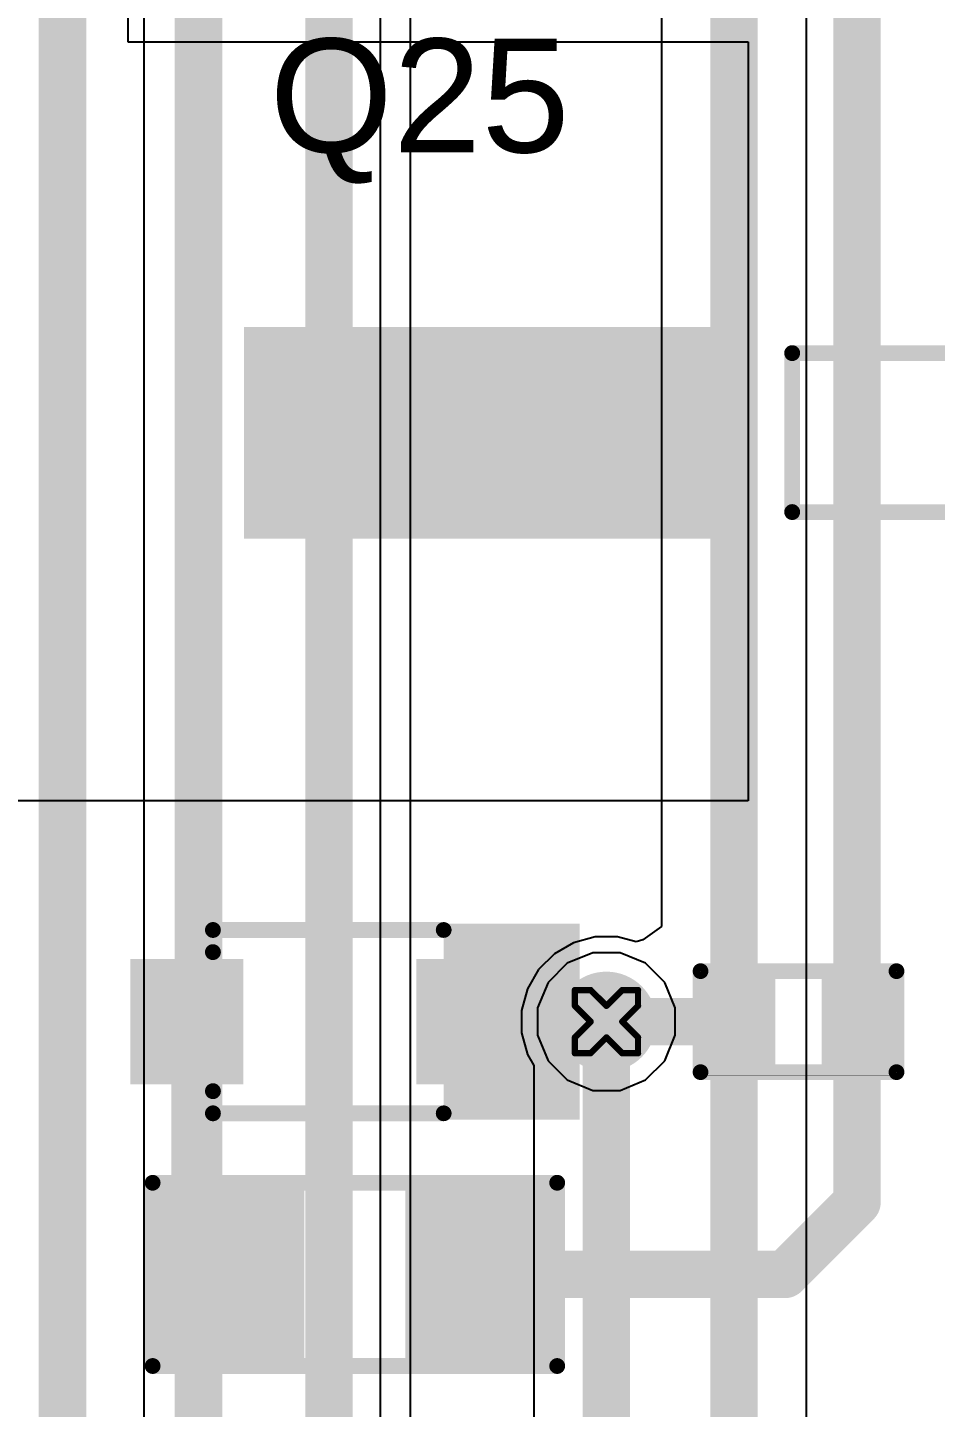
# Model space of a CAD drawing. Header units: inches. Extents: x 0 to 5379, y 0 to 5429.
# Drawn here: x 175.2 to 182.49, y 169.67 to 180.76 of the extents above; entities that cross this region are included whole.
import ezdxf

# ---------------------------------------------------------------- set-up
doc = ezdxf.new("R2010")
doc.units = ezdxf.units.IN
for name, color, linetype in [('Bottom Layer', 5, 'Continuous'), ('Bottom Solder', 6, 'Continuous'), ('Drill Drawing', 1, 'Continuous'), ('GND01', 16, 'Continuous'), ('GND02', 76, 'Continuous'), ('PWR', 156, 'Continuous'), ('SIG 01', 90, 'Continuous'), ('Top Layer', 1, 'Continuous'), ('Top Overlay', 2, 'Continuous'), ('Top Paste', 8, 'Continuous'), ('Top Solder', 216, 'Continuous'), ('Via Holes', 16, 'Continuous')]:
    doc.layers.add(name, color=color, linetype=linetype)
doc.styles.add('Arial', font='', dxfattribs={"height": 0.2})
doc.styles.get('Arial').set_extended_font_data('Arial')

# ---------------------------------------------------------------- blocks, each defined once
blk = doc.blocks.new('R___0402_380')
at = {"layer": 'Top Layer'}
for points in [[(-0.699, -0.318), (-0.699, 0.318), (-0.241, 0.318), (-0.241, -0.318)], [(0.241, -0.318), (0.241, 0.318), (0.699, 0.318), (0.699, -0.318)]]:
    blk.add_hatch(color=1, dxfattribs=at).paths.add_polyline_path(points)
at = {"layer": 'Top Paste'}
for points in [[(-0.699, -0.318), (-0.699, 0.318), (-0.241, 0.318), (-0.241, -0.318)], [(0.241, -0.318), (0.241, 0.318), (0.699, 0.318), (0.699, -0.318)]]:
    blk.add_hatch(color=8, dxfattribs=at).paths.add_polyline_path(points)
at = {"layer": 'Top Solder'}
for points in [[(-0.754, -0.373), (-0.754, 0.373), (-0.186, 0.373), (-0.186, -0.373)], [(0.186, -0.373), (0.186, 0.373), (0.754, 0.373), (0.754, -0.373)]]:
    blk.add_hatch(color=216, dxfattribs=at).paths.add_polyline_path(points)
at = {"layer": 'Top Overlay'}
for points in [[(-0.787, -0.406, 0.127, 0.127, 0), (-0.787, 0.406, 0.127, 0.127, 0)], [(-0.787, 0.406, 0.127, 0.127, 0), (0.787, 0.406, 0.127, 0.127, 0)], [(0.787, -0.406, 0.127, 0.127, 0), (0.787, 0.406, 0.127, 0.127, 0)], [(-0.787, -0.406, 0.127, 0.127, 0), (0.787, -0.406, 0.127, 0.127, 0)], [(-0.813, -0.432, 0.00323, 0.00323, 0), (0.813, -0.432, 0.00323, 0.00323, 0)]]:
    blk.add_lwpolyline(points, format="xyseb", dxfattribs=at)
for points in [[(-0.819, 0.406, 0.0635, 0.0635, 1), (-0.756, 0.406, 0.0635, 0.0635, 1)], [(-0.819, 0.406, 0.0635, 0.0635, 1), (-0.756, 0.406, 0.0635, 0.0635, 1)], [(0.756, 0.406, 0.0635, 0.0635, 1), (0.819, 0.406, 0.0635, 0.0635, 1)], [(0.756, 0.406, 0.0635, 0.0635, 1), (0.819, 0.406, 0.0635, 0.0635, 1)], [(-0.819, -0.406, 0.0635, 0.0635, 1), (-0.756, -0.406, 0.0635, 0.0635, 1)], [(-0.819, -0.406, 0.0635, 0.0635, 1), (-0.756, -0.406, 0.0635, 0.0635, 1)], [(-0.814, -0.432, 0.00161, 0.00161, 1), (-0.812, -0.432, 0.00161, 0.00161, 1)], [(0.756, -0.406, 0.0635, 0.0635, 1), (0.819, -0.406, 0.0635, 0.0635, 1)], [(0.756, -0.406, 0.0635, 0.0635, 1), (0.819, -0.406, 0.0635, 0.0635, 1)], [(0.812, -0.432, 0.00161, 0.00161, 1), (0.814, -0.432, 0.00161, 0.00161, 1)]]:
    blk.add_lwpolyline(points, format="xyseb", close=True, dxfattribs=at)
blk = doc.blocks.new('R___0805_383')
at = {"layer": 'Top Layer'}
for points in [[(-1.524, 0.635), (-0.508, 0.635), (-0.508, -0.635), (-1.524, -0.635)], [(0.508, 0.635), (1.524, 0.635), (1.524, -0.635), (0.508, -0.635)]]:
    blk.add_hatch(color=1, dxfattribs=at).paths.add_polyline_path(points)
at = {"layer": 'Top Paste'}
for points in [[(-1.524, 0.635), (-0.508, 0.635), (-0.508, -0.635), (-1.524, -0.635)], [(0.508, 0.635), (1.524, 0.635), (1.524, -0.635), (0.508, -0.635)]]:
    blk.add_hatch(color=8, dxfattribs=at).paths.add_polyline_path(points)
at = {"layer": 'Top Solder'}
for points in [[(-1.6256, 0.7366), (-0.4064, 0.7366), (-0.4064, -0.7366), (-1.6256, -0.7366)], [(0.4064, 0.7366), (1.6256, 0.7366), (1.6256, -0.7366), (0.4064, -0.7366)]]:
    blk.add_hatch(color=216, dxfattribs=at).paths.add_polyline_path(points)
at = {"layer": 'Top Overlay'}
for points in [[(-1.6256, 0.7366, 0.127, 0.127, 0), (1.6256, 0.7366, 0.127, 0.127, 0)], [(-1.6256, -0.7366, 0.127, 0.127, 0), (-1.6256, 0.7366, 0.127, 0.127, 0)], [(1.6256, -0.7366, 0.127, 0.127, 0), (1.6256, 0.7366, 0.127, 0.127, 0)], [(-1.6256, -0.7366, 0.127, 0.127, 0), (1.6256, -0.7366, 0.127, 0.127, 0)]]:
    blk.add_lwpolyline(points, format="xyseb", dxfattribs=at)
for points in [[(-1.65735, 0.7366, 0.0635, 0.0635, 1), (-1.59385, 0.7366, 0.0635, 0.0635, 1)], [(-1.65735, 0.7366, 0.0635, 0.0635, 1), (-1.59385, 0.7366, 0.0635, 0.0635, 1)], [(1.59385, 0.7366, 0.0635, 0.0635, 1), (1.65735, 0.7366, 0.0635, 0.0635, 1)], [(1.59385, 0.7366, 0.0635, 0.0635, 1), (1.65735, 0.7366, 0.0635, 0.0635, 1)], [(-1.65735, -0.7366, 0.0635, 0.0635, 1), (-1.59385, -0.7366, 0.0635, 0.0635, 1)], [(-1.65735, -0.7366, 0.0635, 0.0635, 1), (-1.59385, -0.7366, 0.0635, 0.0635, 1)], [(1.59385, -0.7366, 0.0635, 0.0635, 1), (1.65735, -0.7366, 0.0635, 0.0635, 1)], [(1.59385, -0.7366, 0.0635, 0.0635, 1), (1.65735, -0.7366, 0.0635, 0.0635, 1)]]:
    blk.add_lwpolyline(points, format="xyseb", close=True, dxfattribs=at)
blk = doc.blocks.new('H2PAK_2_750')
at = {"layer": 'Top Layer'}
blk.add_hatch(color=1, dxfattribs=at).paths.add_polyline_path([(1.74, -3.578), (3.34, -3.578), (3.34, -7.578), (1.74, -7.578)])
at = {"layer": 'Top Paste'}
blk.add_hatch(color=8, dxfattribs=at).paths.add_polyline_path([(1.74, -3.578), (3.34, -3.578), (3.34, -7.578), (1.74, -7.578)])
at = {"layer": 'Top Solder'}
blk.add_hatch(color=216, dxfattribs=at).paths.add_polyline_path([(1.689, -3.528), (3.391, -3.528), (3.391, -7.629), (1.689, -7.629)])
at = {"layer": 'Top Overlay'}
for points in [[(1.9, -3.225, 0.127, 0.127, 0), (1.9, -1.725, 0.127, 0.127, 0)], [(3.178, -3.225, 0.127, 0.127, 0), (3.178, -1.725, 0.127, 0.127, 0)], [(3.178, -3.225, 0.127, 0.127, 0), (1.9, -3.225, 0.127, 0.127, 0)]]:
    blk.add_lwpolyline(points, format="xyseb", dxfattribs=at)
for points in [[(1.868, -3.225, 0.0635, 0.0635, 1), (1.932, -3.225, 0.0635, 0.0635, 1)], [(1.868, -3.225, 0.0635, 0.0635, 1), (1.932, -3.225, 0.0635, 0.0635, 1)], [(3.146, -3.225, 0.0635, 0.0635, 1), (3.21, -3.225, 0.0635, 0.0635, 1)], [(3.146, -3.225, 0.0635, 0.0635, 1), (3.21, -3.225, 0.0635, 0.0635, 1)]]:
    blk.add_lwpolyline(points, format="xyseb", close=True, dxfattribs=at)
blk = doc.blocks.new('SOD_323_863')
at = {"layer": 'Top Layer'}
for points in [[(-0.75, -0.45), (-1.55, -0.45), (-1.55, 0.45), (-0.75, 0.45)], [(1.55, -0.45), (0.75, -0.45), (0.75, 0.45), (1.55, 0.45)]]:
    blk.add_hatch(color=1, dxfattribs=at).paths.add_polyline_path(points)
at = {"layer": 'Top Overlay'}
for points in [[(-2.007, 0.482), (-0.914, 0.482), (-0.914, 0.787), (-2.007, 0.787)], [(-2.007, -0.508), (-1.575, -0.508), (-1.575, 0.508), (-2.007, 0.508)], [(-2.007, -0.788), (-0.914, -0.788), (-0.914, -0.483), (-2.007, -0.483)]]:
    blk.add_hatch(color=2, dxfattribs=at).paths.add_polyline_path(points)
at = {"layer": 'Top Paste'}
for points in [[(-0.75, -0.45), (-1.55, -0.45), (-1.55, 0.45), (-0.75, 0.45)], [(1.55, -0.45), (0.75, -0.45), (0.75, 0.45), (1.55, 0.45)]]:
    blk.add_hatch(color=8, dxfattribs=at).paths.add_polyline_path(points)
at = {"layer": 'Top Solder'}
for points in [[(-0.695, -0.505), (-1.605, -0.505), (-1.605, 0.505), (-0.695, 0.505)], [(1.605, -0.505), (0.695, -0.505), (0.695, 0.505), (1.605, 0.505)]]:
    blk.add_hatch(color=216, dxfattribs=at).paths.add_polyline_path(points)
at = {"layer": 'Top Overlay'}
for points in [[(0.94, 0.737, 0.127, 0.127, 0), (-0.914, 0.737, 0.127, 0.127, 0)], [(0.94, 0.737, 0.127, 0.127, 0), (0.94, 0.559, 0.127, 0.127, 0)], [(0.94, -0.559, 0.127, 0.127, 0), (0.94, -0.737, 0.127, 0.127, 0)], [(0.94, -0.737, 0.127, 0.127, 0), (-0.914, -0.737, 0.127, 0.127, 0)]]:
    blk.add_lwpolyline(points, format="xyseb", dxfattribs=at)
for points in [[(-0.946, 0.737, 0.0635, 0.0635, 1), (-0.883, 0.737, 0.0635, 0.0635, 1)], [(0.908, 0.737, 0.0635, 0.0635, 1), (0.972, 0.737, 0.0635, 0.0635, 1)], [(0.908, 0.737, 0.0635, 0.0635, 1), (0.972, 0.737, 0.0635, 0.0635, 1)], [(0.908, 0.559, 0.0635, 0.0635, 1), (0.972, 0.559, 0.0635, 0.0635, 1)], [(0.908, -0.559, 0.0635, 0.0635, 1), (0.972, -0.559, 0.0635, 0.0635, 1)], [(-0.946, -0.737, 0.0635, 0.0635, 1), (-0.883, -0.737, 0.0635, 0.0635, 1)], [(0.908, -0.737, 0.0635, 0.0635, 1), (0.972, -0.737, 0.0635, 0.0635, 1)], [(0.908, -0.737, 0.0635, 0.0635, 1), (0.972, -0.737, 0.0635, 0.0635, 1)]]:
    blk.add_lwpolyline(points, format="xyseb", close=True, dxfattribs=at)

msp = doc.modelspace()

# ---------------------------------------------------------------- hatches: boundary and pattern name
at = {"layer": 'Bottom Layer'}
h = msp.add_hatch(color=5, dxfattribs=at)
edge = h.paths.add_edge_path()
edge.add_arc((179.848, 172.767), 0.3, 0, 360)
at = {"layer": 'Bottom Solder'}
h = msp.add_hatch(color=6, dxfattribs=at)
edge = h.paths.add_edge_path()
edge.add_arc((179.848, 172.767), 0.402, 0, 360)
at = {"layer": 'GND01'}
h = msp.add_hatch(color=16, dxfattribs=at)
edge = h.paths.add_edge_path()
edge.add_arc((179.848, 172.767), 0.3, 0, 360)
at = {"layer": 'GND02'}
h = msp.add_hatch(color=76, dxfattribs=at)
edge = h.paths.add_edge_path()
edge.add_arc((179.848, 172.767), 0.3, 0, 360)
at = {"layer": 'PWR'}
h = msp.add_hatch(color=156, dxfattribs=at)
edge = h.paths.add_edge_path()
edge.add_arc((179.848, 172.767), 0.3, 0, 360)
at = {"layer": 'SIG 01'}
h = msp.add_hatch(color=90, dxfattribs=at)
edge = h.paths.add_edge_path()
edge.add_arc((179.848, 172.767), 0.3, 0, 360)
at = {"layer": 'Top Layer'}
h = msp.add_hatch(color=1, dxfattribs=at)
edge = h.paths.add_edge_path()
edge.add_arc((179.848, 172.767), 0.3, 0, 360)
at = {"layer": 'Top Solder'}
h = msp.add_hatch(color=216, dxfattribs=at)
edge = h.paths.add_edge_path()
edge.add_arc((179.848, 172.767), 0.402, 0, 360)
at = {"layer": 'Via Holes'}
h = msp.add_hatch(color=7, dxfattribs=at)
edge = h.paths.add_edge_path()
edge.add_arc((179.848, 172.767), 0.15, 0, 360)

# ---------------------------------------------------------------- linework, layer by layer
at = {"layer": 'Bottom Layer'}
for p, q in [((176.13, 219.612), (176.13, 156.083)), ((178.033, 156.481), (178.033, 219.612)), ((176.13, 212.776), (176.13, 169.392)), ((178.033, 156.481), (178.033, 189.756)), ((179.738, 173.321), (179.534, 173.237)), ((179.958, 173.321), (179.738, 173.321)), ((180.162, 173.237), (179.958, 173.321)), ((179.534, 173.237), (179.379, 173.081)), ((180.318, 173.081), (180.162, 173.237)), ((179.379, 173.081), (179.294, 172.877)), ((180.402, 172.877), (180.318, 173.081)), ((179.294, 172.877), (179.294, 172.657)), ((180.402, 172.657), (180.402, 172.877)), ((179.294, 172.657), (179.379, 172.453)), ((180.318, 172.453), (180.402, 172.657)), ((179.379, 172.453), (179.534, 172.298)), ((180.162, 172.298), (180.318, 172.453)), ((179.534, 172.298), (179.738, 172.213)), ((179.958, 172.213), (180.162, 172.298)), ((179.738, 172.213), (179.958, 172.213))]:
    msp.add_line(p, q, dxfattribs=at)
at = {"layer": 'Drill Drawing'}
for points in [[(179.594, 172.894, 0.0508, 0.0508, 0), (179.594, 173.021, 0.0508, 0.0508, 0)], [(179.594, 173.021, 0.0508, 0.0508, 0), (179.721, 173.021, 0.0508, 0.0508, 0)], [(179.721, 173.021, 0.0508, 0.0508, 0), (179.848, 172.894, 0.0508, 0.0508, 0)], [(179.848, 172.894, 0.0508, 0.0508, 0), (179.975, 173.021, 0.0508, 0.0508, 0)], [(179.975, 173.021, 0.0508, 0.0508, 0), (180.102, 173.021, 0.0508, 0.0508, 0)], [(180.102, 172.894, 0.0508, 0.0508, 0), (180.102, 173.021, 0.0508, 0.0508, 0)], [(179.594, 172.894, 0.0508, 0.0508, 0), (179.721, 172.767, 0.0508, 0.0508, 0)], [(179.975, 172.767, 0.0508, 0.0508, 0), (180.102, 172.894, 0.0508, 0.0508, 0)], [(179.594, 172.64, 0.0508, 0.0508, 0), (179.721, 172.767, 0.0508, 0.0508, 0)], [(179.975, 172.767, 0.0508, 0.0508, 0), (180.102, 172.64, 0.0508, 0.0508, 0)], [(179.594, 172.513, 0.0508, 0.0508, 0), (179.594, 172.64, 0.0508, 0.0508, 0)], [(179.721, 172.513, 0.0508, 0.0508, 0), (179.848, 172.64, 0.0508, 0.0508, 0)], [(179.848, 172.64, 0.0508, 0.0508, 0), (179.975, 172.513, 0.0508, 0.0508, 0)], [(180.102, 172.513, 0.0508, 0.0508, 0), (180.102, 172.64, 0.0508, 0.0508, 0)], [(179.594, 172.513, 0.0508, 0.0508, 0), (179.721, 172.513, 0.0508, 0.0508, 0)], [(179.975, 172.513, 0.0508, 0.0508, 0), (180.102, 172.513, 0.0508, 0.0508, 0)]]:
    msp.add_lwpolyline(points, format="xyseb", dxfattribs=at)
for points in [[(179.582, 173.021, 0.0254, 0.0254, 1), (179.607, 173.021, 0.0254, 0.0254, 1)], [(179.582, 173.021, 0.0254, 0.0254, 1), (179.607, 173.021, 0.0254, 0.0254, 1)], [(179.709, 173.021, 0.0254, 0.0254, 1), (179.734, 173.021, 0.0254, 0.0254, 1)], [(179.709, 173.021, 0.0254, 0.0254, 1), (179.734, 173.021, 0.0254, 0.0254, 1)], [(179.963, 173.021, 0.0254, 0.0254, 1), (179.988, 173.021, 0.0254, 0.0254, 1)], [(179.963, 173.021, 0.0254, 0.0254, 1), (179.988, 173.021, 0.0254, 0.0254, 1)], [(180.09, 173.021, 0.0254, 0.0254, 1), (180.115, 173.021, 0.0254, 0.0254, 1)], [(180.09, 173.021, 0.0254, 0.0254, 1), (180.115, 173.021, 0.0254, 0.0254, 1)], [(179.582, 172.894, 0.0254, 0.0254, 1), (179.607, 172.894, 0.0254, 0.0254, 1)], [(179.582, 172.894, 0.0254, 0.0254, 1), (179.607, 172.894, 0.0254, 0.0254, 1)], [(179.836, 172.894, 0.0254, 0.0254, 1), (179.861, 172.894, 0.0254, 0.0254, 1)], [(179.836, 172.894, 0.0254, 0.0254, 1), (179.861, 172.894, 0.0254, 0.0254, 1)], [(180.09, 172.894, 0.0254, 0.0254, 1), (180.115, 172.894, 0.0254, 0.0254, 1)], [(180.09, 172.894, 0.0254, 0.0254, 1), (180.115, 172.894, 0.0254, 0.0254, 1)], [(179.709, 172.767, 0.0254, 0.0254, 1), (179.734, 172.767, 0.0254, 0.0254, 1)], [(179.709, 172.767, 0.0254, 0.0254, 1), (179.734, 172.767, 0.0254, 0.0254, 1)], [(179.963, 172.767, 0.0254, 0.0254, 1), (179.988, 172.767, 0.0254, 0.0254, 1)], [(179.963, 172.767, 0.0254, 0.0254, 1), (179.988, 172.767, 0.0254, 0.0254, 1)], [(179.582, 172.64, 0.0254, 0.0254, 1), (179.607, 172.64, 0.0254, 0.0254, 1)], [(179.582, 172.64, 0.0254, 0.0254, 1), (179.607, 172.64, 0.0254, 0.0254, 1)], [(179.836, 172.64, 0.0254, 0.0254, 1), (179.861, 172.64, 0.0254, 0.0254, 1)], [(179.836, 172.64, 0.0254, 0.0254, 1), (179.861, 172.64, 0.0254, 0.0254, 1)], [(180.09, 172.64, 0.0254, 0.0254, 1), (180.115, 172.64, 0.0254, 0.0254, 1)], [(180.09, 172.64, 0.0254, 0.0254, 1), (180.115, 172.64, 0.0254, 0.0254, 1)], [(179.582, 172.513, 0.0254, 0.0254, 1), (179.607, 172.513, 0.0254, 0.0254, 1)], [(179.582, 172.513, 0.0254, 0.0254, 1), (179.607, 172.513, 0.0254, 0.0254, 1)], [(179.709, 172.513, 0.0254, 0.0254, 1), (179.734, 172.513, 0.0254, 0.0254, 1)], [(179.709, 172.513, 0.0254, 0.0254, 1), (179.734, 172.513, 0.0254, 0.0254, 1)], [(179.963, 172.513, 0.0254, 0.0254, 1), (179.988, 172.513, 0.0254, 0.0254, 1)], [(179.963, 172.513, 0.0254, 0.0254, 1), (179.988, 172.513, 0.0254, 0.0254, 1)], [(180.09, 172.513, 0.0254, 0.0254, 1), (180.115, 172.513, 0.0254, 0.0254, 1)], [(180.09, 172.513, 0.0254, 0.0254, 1), (180.115, 172.513, 0.0254, 0.0254, 1)]]:
    msp.add_lwpolyline(points, format="xyseb", close=True, dxfattribs=at)
at = {"layer": 'GND01'}
for p, q in [((179.738, 173.321), (179.534, 173.237)), ((179.958, 173.321), (179.738, 173.321)), ((180.162, 173.237), (179.958, 173.321)), ((179.534, 173.237), (179.379, 173.081)), ((180.318, 173.081), (180.162, 173.237)), ((179.379, 173.081), (179.294, 172.877)), ((180.402, 172.877), (180.318, 173.081)), ((179.294, 172.877), (179.294, 172.657)), ((180.402, 172.657), (180.402, 172.877)), ((179.294, 172.657), (179.379, 172.453)), ((180.318, 172.453), (180.402, 172.657)), ((179.379, 172.453), (179.534, 172.298)), ((180.162, 172.298), (180.318, 172.453)), ((179.534, 172.298), (179.738, 172.213)), ((179.958, 172.213), (180.162, 172.298)), ((179.738, 172.213), (179.958, 172.213))]:
    msp.add_line(p, q, dxfattribs=at)
at = {"layer": 'GND02'}
for p, q in [((179.738, 173.321), (179.534, 173.237)), ((179.958, 173.321), (179.738, 173.321)), ((180.162, 173.237), (179.958, 173.321)), ((179.534, 173.237), (179.379, 173.081)), ((180.318, 173.081), (180.162, 173.237)), ((179.379, 173.081), (179.294, 172.877)), ((180.402, 172.877), (180.318, 173.081)), ((179.294, 172.877), (179.294, 172.657)), ((180.402, 172.657), (180.402, 172.877)), ((179.294, 172.657), (179.379, 172.453)), ((180.318, 172.453), (180.402, 172.657)), ((179.379, 172.453), (179.534, 172.298)), ((180.162, 172.298), (180.318, 172.453)), ((179.534, 172.298), (179.738, 172.213)), ((179.958, 172.213), (180.162, 172.298)), ((179.738, 172.213), (179.958, 172.213))]:
    msp.add_line(p, q, dxfattribs=at)
at = {"layer": 'PWR'}
for p, q in [((178.273, 134.641), (178.273, 206.199)), ((179.738, 173.321), (179.534, 173.237)), ((179.958, 173.321), (179.738, 173.321)), ((180.162, 173.237), (179.958, 173.321)), ((179.534, 173.237), (179.379, 173.081)), ((180.318, 173.081), (180.162, 173.237)), ((179.379, 173.081), (179.294, 172.877)), ((180.402, 172.877), (180.318, 173.081)), ((179.294, 172.877), (179.294, 172.657)), ((180.402, 172.657), (180.402, 172.877)), ((179.294, 172.657), (179.379, 172.453)), ((180.318, 172.453), (180.402, 172.657)), ((179.379, 172.453), (179.534, 172.298)), ((180.162, 172.298), (180.318, 172.453)), ((179.534, 172.298), (179.738, 172.213)), ((179.958, 172.213), (180.162, 172.298)), ((179.738, 172.213), (179.958, 172.213))]:
    msp.add_line(p, q, dxfattribs=at)
for points in [[(177.619, 143.038, 0.381, 0.381, 0), (177.619, 210.705, 0.381, 0.381, 0)], [(176.57, 143.038, 0.381, 0.381, 0), (176.57, 208.239, 0.381, 0.381, 0)], [(175.477, 148.785, 0.381, 0.381, 0), (175.477, 205.191, 0.381, 0.381, 0)]]:
    msp.add_lwpolyline(points, format="xyseb", dxfattribs=at)
at = {"layer": 'SIG 01'}
for p, q in [((181.457, 162.485), (181.457, 188.839)), ((180.292, 188.598), (180.292, 173.532)), ((180.292, 173.532), (180.142, 173.424)), ((179.585, 173.402), (179.43, 173.312)), ((179.759, 173.448), (179.585, 173.402)), ((179.938, 173.448), (179.759, 173.448)), ((180.088, 173.408), (179.938, 173.448)), ((180.142, 173.424), (180.088, 173.408)), ((179.43, 173.312), (179.303, 173.185)), ((179.303, 173.185), (179.214, 173.03)), ((179.214, 173.03), (179.167, 172.857)), ((179.167, 172.857), (179.167, 172.678)), ((179.167, 172.678), (179.214, 172.504)), ((179.214, 172.504), (179.266, 172.414)), ((179.266, 172.414), (179.266, 161.794))]:
    msp.add_line(p, q, dxfattribs=at)
for points in [[(180.874, 162.244, 0.381, 0.381, 0), (180.874, 188.839, 0.381, 0.381, 0)], [(179.848, 161.794, 0.381, 0.381, 0), (179.848, 172.767, 0.381, 0.381, 0)]]:
    msp.add_lwpolyline(points, format="xyseb", dxfattribs=at)
msp.add_lwpolyline([(179.753, 172.767, 0.191, 0.191, 1), (179.944, 172.767, 0.191, 0.191, 1)], format="xyseb", close=True, dxfattribs=at)
at = {"layer": 'Top Layer'}
for p, q in [((176.001, 186.494), (176.001, 180.645)), ((176.001, 180.645), (180.987, 180.645)), ((180.987, 180.645), (180.987, 174.542)), ((180.987, 174.542), (154.567, 174.542))]:
    msp.add_line(p, q, dxfattribs=at)
for points in [[(181.862, 172.767, 0.381, 0.381, 0), (181.862, 182.14, 0.381, 0.381, 0)], [(176.476, 172.767, 0.381, 0.381, 0), (176.543, 172.7, 0.381, 0.381, 0)], [(178.776, 172.767, 0.381, 0.381, 0), (180.922, 172.767, 0.381, 0.381, 0)], [(181.862, 171.315, 0.381, 0.381, 0), (181.862, 172.767, 0.381, 0.381, 0)], [(176.543, 170.802, 0.381, 0.381, 0), (176.543, 172.7, 0.381, 0.381, 0)], [(181.282, 170.735, 0.381, 0.381, 0), (181.862, 171.315, 0.381, 0.381, 0)], [(176.543, 170.802, 0.381, 0.381, 0), (176.61, 170.735, 0.381, 0.381, 0)], [(178.642, 170.735, 0.381, 0.381, 0), (181.282, 170.735, 0.381, 0.381, 0)]]:
    msp.add_lwpolyline(points, format="xyseb", dxfattribs=at)
for points in [[(176.38, 172.767, 0.191, 0.191, 1), (176.571, 172.767, 0.191, 0.191, 1)], [(178.68, 172.767, 0.191, 0.191, 1), (178.871, 172.767, 0.191, 0.191, 1)], [(180.827, 172.767, 0.191, 0.191, 1), (181.017, 172.767, 0.191, 0.191, 1)], [(181.767, 172.767, 0.191, 0.191, 1), (181.957, 172.767, 0.191, 0.191, 1)], [(181.767, 172.767, 0.191, 0.191, 1), (181.957, 172.767, 0.191, 0.191, 1)], [(176.447, 172.7, 0.191, 0.191, 1), (176.638, 172.7, 0.191, 0.191, 1)], [(176.447, 172.7, 0.191, 0.191, 1), (176.638, 172.7, 0.191, 0.191, 1)], [(181.767, 171.315, 0.191, 0.191, 1), (181.957, 171.315, 0.191, 0.191, 1)], [(181.767, 171.315, 0.191, 0.191, 1), (181.957, 171.315, 0.191, 0.191, 1)], [(176.447, 170.802, 0.191, 0.191, 1), (176.638, 170.802, 0.191, 0.191, 1)], [(176.447, 170.802, 0.191, 0.191, 1), (176.638, 170.802, 0.191, 0.191, 1)], [(176.514, 170.735, 0.191, 0.191, 1), (176.705, 170.735, 0.191, 0.191, 1)], [(178.546, 170.735, 0.191, 0.191, 1), (178.737, 170.735, 0.191, 0.191, 1)], [(181.187, 170.735, 0.191, 0.191, 1), (181.378, 170.735, 0.191, 0.191, 1)], [(181.187, 170.735, 0.191, 0.191, 1), (181.378, 170.735, 0.191, 0.191, 1)]]:
    msp.add_lwpolyline(points, format="xyseb", close=True, dxfattribs=at)

# ---------------------------------------------------------------- block references
for name, p, rotation in [('H2PAK_2_750', (184.566, 180.042), 270), ('SOD_323_863', (177.626, 172.767), 180)]:
    msp.add_blockref(name, p, dxfattribs=dict(rotation=rotation))
for name, p in [('R___0402_380', (181.392, 172.767)), ('R___0805_383', (177.827, 170.735))]:
    msp.add_blockref(name, p)

# ---------------------------------------------------------------- texts
at = {"layer": 'Top Overlay', "style": 'Arial'}
msp.add_text('Q25', height=0.9144, dxfattribs=at).set_placement((177.14, 179.756))

doc.saveas('drawing.dxf')
